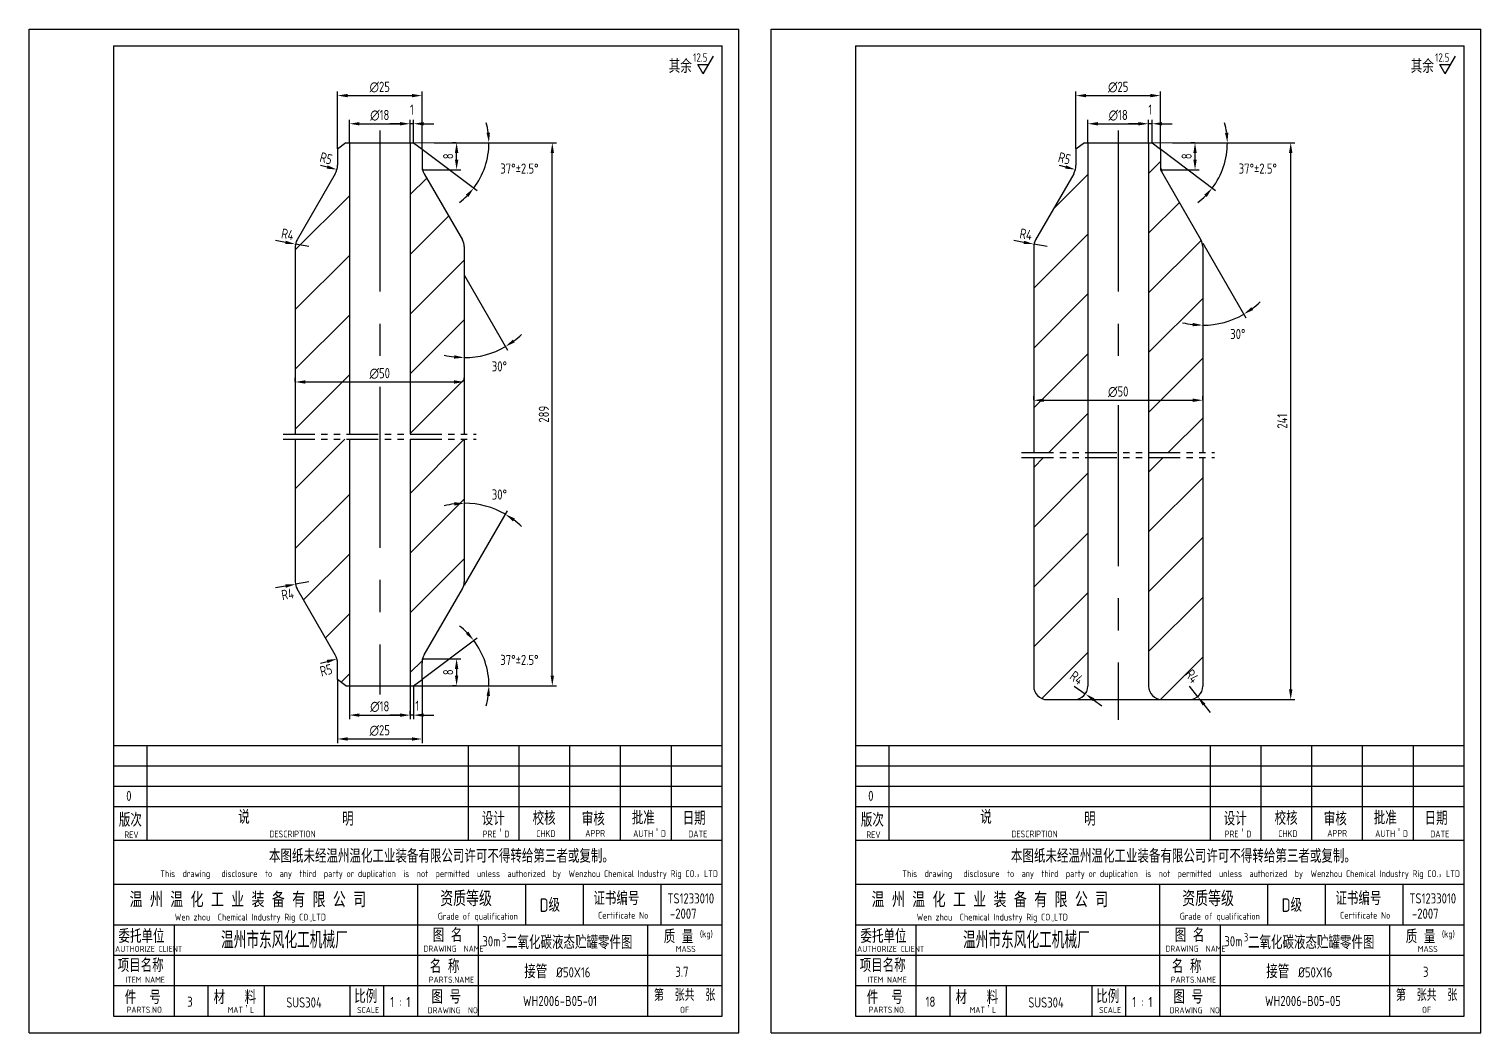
# Model space of a CAD drawing. Extents: x 10474 to 45536, y -10608 to 12499.
# Drawn here: x 40615.1 to 41044.5, y 3639.5 to 3936.5 of the extents above; entities that cross this region are included whole.
import ezdxf

# ---------------------------------------------------------------- set-up
doc = ezdxf.new("R2010")
doc.units = 0
doc.header["$LTSCALE"] = 15
doc.header["$MEASUREMENT"] = 0
doc.linetypes.add('CENTER', pattern=[50.8, 31.75, -6.35, 6.35, -6.35])
doc.linetypes.add('PHANTOM2', pattern=[1.25, 0.625, -0.125, 0.125, -0.125, 0.125, -0.125])
doc.layers.get('0').update_dxf_attribs({"linetype": 'CONTINUOUS'})
doc.layers.get('DEFPOINTS').update_dxf_attribs({"color": 3, "linetype": 'CONTINUOUS'})
doc.layers.add('5', color=7, linetype='CONTINUOUS', lineweight=9)
for name, color, linetype in [('LAYERAXIS', 7, 'CENTER'), ('MAINLINE', 3, 'CONTINUOUS'), ('PHANTOM2', 7, 'PHANTOM2'), ('尺寸线', 7, 'CONTINUOUS'), ('文字', 7, 'CONTINUOUS')]:
    doc.layers.add(name, color=color, linetype=linetype)
doc.styles.add('HZ', font='isocp.shx', dxfattribs={"width": 0.85, "bigfont": 'hztxt.shx'})
doc.dimstyles.new('Y', dxfattribs={"dimtxt": 3, "dimasz": 3, "dimexe": 1.2, "dimexo": 0.1, "dimgap": 1, "dimtad": 1, "dimdec": 0, "dimdsep": 46, "dimtxsty": 'HZ', "dimcen": 0, "dimadec": 0, "dimazin": 0, "dimtfac": 1, "dimtdec": 0, "dimtmove": 2, "dimatfit": 3, "dimfxl": 0, "dimtolj": 1, "dimtzin": 0, "dimarcsym": 0})

# ---------------------------------------------------------------- blocks, each defined once
blk = doc.blocks.new('*D46')
at = {"color": 0, "linetype": 'ByBlock'}
for p, q in [((40909.33, 3873.41), (40906.38, 3873.95)), ((40916.22, 3872.17), (40912.28, 3872.88))]:
    blk.add_line(p, q, dxfattribs=at)
blk.add_solid([(40909.42, 3873.9), (40909.24, 3872.92), (40912.28, 3872.88)], dxfattribs=at)
at = {"layer": 'DEFPOINTS', "color": 0, "linetype": 'ByBlock'}
for p in [(40912.28, 3872.88), (40916.22, 3872.17)]:
    blk.add_point(p, dxfattribs=at)
at = {"color": 0, "linetype": 'ByBlock', "insert": (40909.94, 3875.8), "char_height": 3, "attachment_point": 5, "rotation": 349.7462, "style": 'HZ'}
blk.add_mtext('\\A1;R4', dxfattribs=at)
blk = doc.blocks.new('*D35')
at = {"color": 0, "linetype": 'ByBlock'}
for p, q in [((40960.04, 3902.89), (40989.44, 3902.89)), ((40988.24, 3741.15), (40988.24, 3899.89)), ((40958.32, 3738.15), (40989.44, 3738.15))]:
    blk.add_line(p, q, dxfattribs=at)
for points in [[(40987.74, 3899.89), (40988.74, 3899.89), (40988.24, 3902.89)], [(40987.74, 3741.15), (40988.74, 3741.15), (40988.24, 3738.15)]]:
    blk.add_solid(points, dxfattribs=at)
at = {"layer": 'DEFPOINTS', "color": 0, "linetype": 'ByBlock'}
for p in [(40959.94, 3902.89), (40988.24, 3902.89), (40958.22, 3738.15)]:
    blk.add_point(p, dxfattribs=at)
at = {"color": 0, "linetype": 'ByBlock', "insert": (40985.74, 3820.52), "char_height": 3, "attachment_point": 5, "rotation": 90, "style": 'HZ'}
blk.add_mtext('\\A1;241', dxfattribs=at)
blk = doc.blocks.new('*D34')
at = {"color": 0, "linetype": 'ByBlock'}
for p, q in [((40912.22, 3826.81), (40912.22, 3827.91)), ((40915.22, 3826.71), (40959.22, 3826.71)), ((40962.22, 3826.81), (40962.22, 3827.91))]:
    blk.add_line(p, q, dxfattribs=at)
for points in [[(40915.22, 3827.21), (40915.22, 3826.21), (40912.22, 3826.71)], [(40959.22, 3827.21), (40959.22, 3826.21), (40962.22, 3826.71)]]:
    blk.add_solid(points, dxfattribs=at)
at = {"layer": 'DEFPOINTS', "color": 0, "linetype": 'ByBlock'}
for p in [(40912.22, 3826.71), (40962.22, 3826.71), (40962.22, 3826.71)]:
    blk.add_point(p, dxfattribs=at)
at = {"color": 0, "linetype": 'ByBlock', "insert": (40937.22, 3829.21), "char_height": 3, "attachment_point": 5, "style": 'HZ'}
blk.add_mtext('\\A1;∅50', dxfattribs=at)
blk = doc.blocks.new('*D33')
at = {"color": 0, "linetype": 'ByBlock'}
for p, q in [((40924.72, 3901.11), (40924.72, 3918.04)), ((40927.72, 3916.84), (40946.72, 3916.84)), ((40949.72, 3901.11), (40949.72, 3918.04))]:
    blk.add_line(p, q, dxfattribs=at)
for points in [[(40927.72, 3917.34), (40927.72, 3916.34), (40924.72, 3916.84)], [(40946.72, 3917.34), (40946.72, 3916.34), (40949.72, 3916.84)]]:
    blk.add_solid(points, dxfattribs=at)
at = {"layer": 'DEFPOINTS', "color": 0, "linetype": 'ByBlock'}
for p in [(40949.72, 3916.84), (40924.72, 3901.01), (40949.72, 3901.01)]:
    blk.add_point(p, dxfattribs=at)
at = {"color": 0, "linetype": 'ByBlock', "insert": (40937.22, 3919.34), "char_height": 3, "attachment_point": 5, "style": 'HZ'}
blk.add_mtext('\\A1;∅25', dxfattribs=at)
blk = doc.blocks.new('*D32')
at = {"color": 0, "linetype": 'ByBlock'}
for p, q in [((40943.22, 3908.51), (40940.22, 3908.51)), ((40946.22, 3908.61), (40946.22, 3909.71)), ((40947.22, 3908.51), (40946.22, 3908.51)), ((40947.22, 3908.51), (40946.22, 3908.51)), ((40947.22, 3902.99), (40947.22, 3909.71)), ((40950.22, 3908.51), (40953.22, 3908.51))]:
    blk.add_line(p, q, dxfattribs=at)
for points in [[(40943.22, 3909.01), (40943.22, 3908.01), (40946.22, 3908.51)], [(40950.22, 3909.01), (40950.22, 3908.01), (40947.22, 3908.51)]]:
    blk.add_solid(points, dxfattribs=at)
at = {"layer": 'DEFPOINTS', "color": 0, "linetype": 'ByBlock'}
for p in [(40946.22, 3908.51), (40946.22, 3908.51), (40947.22, 3902.89)]:
    blk.add_point(p, dxfattribs=at)
at = {"color": 0, "linetype": 'ByBlock', "insert": (40946.72, 3912.71), "char_height": 3, "attachment_point": 5, "style": 'HZ'}
blk.add_mtext('\\A1;1', dxfattribs=at)
blk = doc.blocks.new('*D31')
at = {"color": 0, "linetype": 'ByBlock'}
for p, q in [((40928.22, 3902.99), (40928.22, 3909.71)), ((40931.22, 3908.51), (40943.22, 3908.51)), ((40946.22, 3902.99), (40946.22, 3909.71))]:
    blk.add_line(p, q, dxfattribs=at)
for points in [[(40931.22, 3909.01), (40931.22, 3908.01), (40928.22, 3908.51)], [(40943.22, 3909.01), (40943.22, 3908.01), (40946.22, 3908.51)]]:
    blk.add_solid(points, dxfattribs=at)
at = {"layer": 'DEFPOINTS', "color": 0, "linetype": 'ByBlock'}
for p in [(40946.22, 3908.51), (40928.22, 3902.89), (40946.22, 3902.89)]:
    blk.add_point(p, dxfattribs=at)
at = {"color": 0, "linetype": 'ByBlock', "insert": (40937.22, 3911.01), "char_height": 3, "attachment_point": 5, "style": 'HZ'}
blk.add_mtext('\\A1;∅18', dxfattribs=at)
blk = doc.blocks.new('*D30')
at = {"color": 0, "linetype": 'ByBlock'}
for p, q in [((40958.22, 3742.15), (40960.71, 3739.02)), ((40962.59, 3736.68), (40964.46, 3734.33))]:
    blk.add_line(p, q, dxfattribs=at)
blk.add_solid([(40962.98, 3736.99), (40962.2, 3736.37), (40960.71, 3739.02)], dxfattribs=at)
at = {"layer": 'DEFPOINTS', "color": 0, "linetype": 'ByBlock'}
for p in [(40958.22, 3742.15), (40960.71, 3739.02)]:
    blk.add_point(p, dxfattribs=at)
at = {"color": 0, "linetype": 'ByBlock', "insert": (40959.07, 3745.07), "char_height": 3, "attachment_point": 5, "rotation": 308.6388, "style": 'HZ'}
blk.add_mtext('\\A1;R4', dxfattribs=at)
blk = doc.blocks.new('*D29')
at = {"color": 0, "linetype": 'ByBlock'}
for p, q in [((40924.22, 3742.15), (40927.48, 3739.83)), ((40929.92, 3738.09), (40932.37, 3736.35))]:
    blk.add_line(p, q, dxfattribs=at)
blk.add_solid([(40930.21, 3738.5), (40929.63, 3737.68), (40927.48, 3739.83)], dxfattribs=at)
at = {"layer": 'DEFPOINTS', "color": 0, "linetype": 'ByBlock'}
for p in [(40924.22, 3742.15), (40927.48, 3739.83)]:
    blk.add_point(p, dxfattribs=at)
at = {"color": 0, "linetype": 'ByBlock', "insert": (40924.93, 3744.61), "char_height": 3, "attachment_point": 5, "rotation": 324.6053, "style": 'HZ'}
blk.add_mtext('\\A1;R4', dxfattribs=at)
blk = doc.blocks.new('*D28')
at = {"color": 0, "linetype": 'ByBlock'}
blk.add_line((40919.72, 3896.23), (40921.65, 3895.72), dxfattribs=at)
blk.add_solid([(40921.78, 3896.2), (40921.52, 3895.23), (40924.55, 3894.95)], dxfattribs=at)
at = {"layer": 'DEFPOINTS', "color": 0, "linetype": 'ByBlock'}
for p in [(40919.72, 3896.23), (40924.55, 3894.95)]:
    blk.add_point(p, dxfattribs=at)
at = {"color": 0, "linetype": 'ByBlock', "insert": (40921.33, 3898.28), "char_height": 3, "attachment_point": 5, "rotation": 345.1287, "style": 'HZ'}
blk.add_mtext('\\A1;R5', dxfattribs=at)
blk = doc.blocks.new('*D27')
at = {"color": 0, "linetype": 'ByBlock'}
for p, q in [((40949.8, 3900.95), (40965.97, 3888.75)), ((40953.31, 3902.89), (40970.7, 3902.89))]:
    blk.add_line(p, q, dxfattribs=at)
for start, end in [(7.7181, 15.4361), (323, 0), (307.5639, 315.2819)]:
    blk.add_arc((40947.22, 3902.89), 22.29, start, end, dxfattribs=at)
for points in [[(40969.8, 3905.92), (40968.8, 3905.85), (40969.5, 3902.89)], [(40962.67, 3887.53), (40963.43, 3886.88), (40965.02, 3889.48)]]:
    blk.add_solid(points, dxfattribs=at)
at = {"layer": 'DEFPOINTS', "color": 0, "linetype": 'ByBlock'}
for p in [(40947.22, 3902.89), (40947.22, 3902.89), (40949.72, 3901.01), (40953.21, 3902.89), (40967.47, 3893.59)]:
    blk.add_point(p, dxfattribs=at)
at = {"color": 0, "linetype": 'ByBlock', "insert": (40978.51, 3895.25), "char_height": 3, "attachment_point": 5, "style": 'HZ'}
blk.add_mtext('\\A1;37°±2.5°', dxfattribs=at)
blk = doc.blocks.new('*D26')
at = {"color": 0, "linetype": 'ByBlock'}
blk.add_line((40962.27, 3873.15), (40974.98, 3851.13), dxfattribs=at)
for start, end in [(270, 300), (307.069, 314.138), (255.862, 262.931)]:
    blk.add_arc((40962.22, 3873.24), 24.33, start, end, dxfattribs=at)
for points in [[(40977.16, 3853.41), (40976.61, 3854.24), (40974.38, 3852.17)], [(40959.25, 3849.59), (40959.19, 3848.59), (40962.22, 3848.91)]]:
    blk.add_solid(points, dxfattribs=at)
at = {"layer": 'DEFPOINTS', "color": 0, "linetype": 'ByBlock'}
for p in [(40950.39, 3893.73), (40962.22, 3873.24), (40962.22, 3873.24), (40966.44, 3849.28), (40962.22, 3778.6)]:
    blk.add_point(p, dxfattribs=at)
at = {"color": 0, "linetype": 'ByBlock', "insert": (40972.59, 3846.31), "char_height": 3, "attachment_point": 5, "style": 'HZ'}
blk.add_mtext('\\A1;30°', dxfattribs=at)
blk = doc.blocks.new('*D25')
at = {"color": 0, "linetype": 'ByBlock'}
for p, q in [((40959.84, 3902.89), (40958.74, 3902.89)), ((40959.94, 3897.89), (40959.94, 3899.89)), ((40949.82, 3894.89), (40961.14, 3894.89))]:
    blk.add_line(p, q, dxfattribs=at)
for points in [[(40959.44, 3899.89), (40960.44, 3899.89), (40959.94, 3902.89)], [(40959.44, 3897.89), (40960.44, 3897.89), (40959.94, 3894.89)]]:
    blk.add_solid(points, dxfattribs=at)
at = {"layer": 'DEFPOINTS', "color": 0, "linetype": 'ByBlock'}
for p in [(40959.94, 3902.89), (40959.94, 3902.89), (40949.72, 3894.89)]:
    blk.add_point(p, dxfattribs=at)
at = {"color": 0, "linetype": 'ByBlock', "insert": (40957.44, 3898.89), "char_height": 3, "attachment_point": 5, "rotation": 90, "style": 'HZ'}
blk.add_mtext('\\A1;8', dxfattribs=at)
blk = doc.blocks.new('*D123')
at = {"color": 0, "linetype": 'ByBlock'}
for p, q in [((40741.44, 3902.89), (40740.34, 3902.89)), ((40741.54, 3897.89), (40741.54, 3899.89)), ((40731.41, 3894.89), (40742.74, 3894.89))]:
    blk.add_line(p, q, dxfattribs=at)
for points in [[(40741.04, 3899.89), (40742.04, 3899.89), (40741.54, 3902.89)], [(40741.04, 3897.89), (40742.04, 3897.89), (40741.54, 3894.89)]]:
    blk.add_solid(points, dxfattribs=at)
at = {"layer": 'DEFPOINTS', "color": 0, "linetype": 'ByBlock'}
for p in [(40741.54, 3902.89), (40741.54, 3902.89), (40731.31, 3894.89)]:
    blk.add_point(p, dxfattribs=at)
at = {"color": 0, "linetype": 'ByBlock', "insert": (40739.04, 3898.89), "char_height": 3, "attachment_point": 5, "rotation": 90, "style": 'HZ'}
blk.add_mtext('\\A1;8', dxfattribs=at)
blk = doc.blocks.new('*D122')
at = {"color": 0, "linetype": 'ByBlock'}
blk.add_line((40743.86, 3863.57), (40756.58, 3841.55), dxfattribs=at)
for start, end in [(307.069, 314.138), (255.862, 262.931), (270, 300)]:
    blk.add_arc((40743.81, 3863.66), 24.33, start, end, dxfattribs=at)
for points in [[(40758.76, 3843.83), (40758.2, 3844.66), (40755.98, 3842.59)], [(40740.85, 3840.01), (40740.79, 3839.02), (40743.81, 3839.33)]]:
    blk.add_solid(points, dxfattribs=at)
at = {"layer": 'DEFPOINTS', "color": 0, "linetype": 'ByBlock'}
for p in [(40731.98, 3884.15), (40743.81, 3863.66), (40743.81, 3863.66), (40748.04, 3839.7), (40743.81, 3769.02)]:
    blk.add_point(p, dxfattribs=at)
at = {"color": 0, "linetype": 'ByBlock', "insert": (40754.19, 3836.74), "char_height": 3, "attachment_point": 5, "style": 'HZ'}
blk.add_mtext('\\A1;30°', dxfattribs=at)
blk = doc.blocks.new('*D121')
at = {"color": 0, "linetype": 'ByBlock'}
for p, q in [((40731.39, 3900.95), (40747.57, 3888.75)), ((40734.91, 3902.89), (40752.3, 3902.89))]:
    blk.add_line(p, q, dxfattribs=at)
for start, end in [(7.7181, 15.4361), (323, 0), (307.5639, 315.2819)]:
    blk.add_arc((40728.81, 3902.89), 22.29, start, end, dxfattribs=at)
for points in [[(40751.4, 3905.92), (40750.4, 3905.85), (40751.1, 3902.89)], [(40744.27, 3887.53), (40745.03, 3886.88), (40746.61, 3889.48)]]:
    blk.add_solid(points, dxfattribs=at)
at = {"layer": 'DEFPOINTS', "color": 0, "linetype": 'ByBlock'}
for p in [(40728.81, 3902.89), (40728.81, 3902.89), (40731.31, 3901.01), (40734.81, 3902.89), (40749.07, 3893.59)]:
    blk.add_point(p, dxfattribs=at)
at = {"color": 0, "linetype": 'ByBlock', "insert": (40760.11, 3895.25), "char_height": 3, "attachment_point": 5, "style": 'HZ'}
blk.add_mtext('\\A1;37°±2.5°', dxfattribs=at)
blk = doc.blocks.new('*D120')
at = {"color": 0, "linetype": 'ByBlock'}
blk.add_line((40701.31, 3896.23), (40703.25, 3895.72), dxfattribs=at)
blk.add_solid([(40703.38, 3896.2), (40703.12, 3895.23), (40706.15, 3894.95)], dxfattribs=at)
at = {"layer": 'DEFPOINTS', "color": 0, "linetype": 'ByBlock'}
for p in [(40701.31, 3896.23), (40706.15, 3894.95)]:
    blk.add_point(p, dxfattribs=at)
at = {"color": 0, "linetype": 'ByBlock', "insert": (40702.93, 3898.28), "char_height": 3, "attachment_point": 5, "rotation": 345.1287, "style": 'HZ'}
blk.add_mtext('\\A1;R5', dxfattribs=at)
blk = doc.blocks.new('*D119')
at = {"color": 0, "linetype": 'ByBlock'}
for p, q in [((40709.81, 3902.99), (40709.81, 3909.71)), ((40712.81, 3908.51), (40724.81, 3908.51)), ((40727.81, 3902.99), (40727.81, 3909.71))]:
    blk.add_line(p, q, dxfattribs=at)
for points in [[(40712.81, 3909.01), (40712.81, 3908.01), (40709.81, 3908.51)], [(40724.81, 3909.01), (40724.81, 3908.01), (40727.81, 3908.51)]]:
    blk.add_solid(points, dxfattribs=at)
at = {"layer": 'DEFPOINTS', "color": 0, "linetype": 'ByBlock'}
for p in [(40727.81, 3908.51), (40709.81, 3902.89), (40727.81, 3902.89)]:
    blk.add_point(p, dxfattribs=at)
at = {"color": 0, "linetype": 'ByBlock', "insert": (40718.81, 3911.01), "char_height": 3, "attachment_point": 5, "style": 'HZ'}
blk.add_mtext('\\A1;∅18', dxfattribs=at)
blk = doc.blocks.new('*D118')
at = {"color": 0, "linetype": 'ByBlock'}
for p, q in [((40724.81, 3908.51), (40721.81, 3908.51)), ((40727.81, 3908.61), (40727.81, 3909.71)), ((40728.81, 3908.51), (40727.81, 3908.51)), ((40728.81, 3908.51), (40727.81, 3908.51)), ((40728.81, 3902.99), (40728.81, 3909.71)), ((40731.81, 3908.51), (40734.81, 3908.51))]:
    blk.add_line(p, q, dxfattribs=at)
for points in [[(40724.81, 3909.01), (40724.81, 3908.01), (40727.81, 3908.51)], [(40731.81, 3909.01), (40731.81, 3908.01), (40728.81, 3908.51)]]:
    blk.add_solid(points, dxfattribs=at)
at = {"layer": 'DEFPOINTS', "color": 0, "linetype": 'ByBlock'}
for p in [(40727.81, 3908.51), (40727.81, 3908.51), (40728.81, 3902.89)]:
    blk.add_point(p, dxfattribs=at)
at = {"color": 0, "linetype": 'ByBlock', "insert": (40728.31, 3912.71), "char_height": 3, "attachment_point": 5, "style": 'HZ'}
blk.add_mtext('\\A1;1', dxfattribs=at)
blk = doc.blocks.new('*D117')
at = {"color": 0, "linetype": 'ByBlock'}
for p, q in [((40706.31, 3901.11), (40706.31, 3918.04)), ((40709.31, 3916.84), (40728.31, 3916.84)), ((40731.31, 3901.11), (40731.31, 3918.04))]:
    blk.add_line(p, q, dxfattribs=at)
for points in [[(40709.31, 3917.34), (40709.31, 3916.34), (40706.31, 3916.84)], [(40728.31, 3917.34), (40728.31, 3916.34), (40731.31, 3916.84)]]:
    blk.add_solid(points, dxfattribs=at)
at = {"layer": 'DEFPOINTS', "color": 0, "linetype": 'ByBlock'}
for p in [(40731.31, 3916.84), (40706.31, 3901.01), (40731.31, 3901.01)]:
    blk.add_point(p, dxfattribs=at)
at = {"color": 0, "linetype": 'ByBlock', "insert": (40718.81, 3919.34), "char_height": 3, "attachment_point": 5, "style": 'HZ'}
blk.add_mtext('\\A1;∅25', dxfattribs=at)
blk = doc.blocks.new('*D116')
at = {"color": 0, "linetype": 'ByBlock'}
for p, q in [((40693.81, 3832.22), (40693.81, 3833.32)), ((40696.81, 3832.12), (40740.81, 3832.12)), ((40743.81, 3832.22), (40743.81, 3833.32))]:
    blk.add_line(p, q, dxfattribs=at)
for points in [[(40696.81, 3832.62), (40696.81, 3831.62), (40693.81, 3832.12)], [(40740.81, 3832.62), (40740.81, 3831.62), (40743.81, 3832.12)]]:
    blk.add_solid(points, dxfattribs=at)
at = {"layer": 'DEFPOINTS', "color": 0, "linetype": 'ByBlock'}
for p in [(40693.81, 3832.12), (40743.81, 3832.12), (40743.81, 3832.12)]:
    blk.add_point(p, dxfattribs=at)
at = {"color": 0, "linetype": 'ByBlock', "insert": (40718.81, 3834.62), "char_height": 3, "attachment_point": 5, "style": 'HZ'}
blk.add_mtext('\\A1;∅50', dxfattribs=at)
blk = doc.blocks.new('*D115')
at = {"color": 0, "linetype": 'ByBlock'}
for p, q in [((40741.64, 3902.89), (40771.04, 3902.89)), ((40769.84, 3745.25), (40769.84, 3899.89)), ((40728.81, 3742.25), (40771.04, 3742.25))]:
    blk.add_line(p, q, dxfattribs=at)
for points in [[(40769.34, 3899.89), (40770.34, 3899.89), (40769.84, 3902.89)], [(40769.34, 3745.25), (40770.34, 3745.25), (40769.84, 3742.25)]]:
    blk.add_solid(points, dxfattribs=at)
at = {"layer": 'DEFPOINTS', "color": 0, "linetype": 'ByBlock'}
for p in [(40741.54, 3902.89), (40769.84, 3902.89), (40728.71, 3742.25)]:
    blk.add_point(p, dxfattribs=at)
at = {"color": 0, "linetype": 'ByBlock', "insert": (40767.34, 3822.57), "char_height": 3, "attachment_point": 5, "rotation": 90, "style": 'HZ'}
blk.add_mtext('\\A1;289', dxfattribs=at)
blk = doc.blocks.new('*D114')
at = {"color": 0, "linetype": 'ByBlock'}
for p, q in [((40690.93, 3873.41), (40687.97, 3873.95)), ((40697.81, 3872.17), (40693.88, 3872.88))]:
    blk.add_line(p, q, dxfattribs=at)
blk.add_solid([(40691.02, 3873.9), (40690.84, 3872.92), (40693.88, 3872.88)], dxfattribs=at)
at = {"layer": 'DEFPOINTS', "color": 0, "linetype": 'ByBlock'}
for p in [(40693.88, 3872.88), (40697.81, 3872.17)]:
    blk.add_point(p, dxfattribs=at)
at = {"color": 0, "linetype": 'ByBlock', "insert": (40691.54, 3875.8), "char_height": 3, "attachment_point": 5, "rotation": 349.7462, "style": 'HZ'}
blk.add_mtext('\\A1;R4', dxfattribs=at)
blk = doc.blocks.new('*D131')
at = {"color": 0, "linetype": 'ByBlock'}
for p, q in [((40690.93, 3771.72), (40687.97, 3771.19)), ((40697.81, 3772.97), (40693.88, 3772.26))]:
    blk.add_line(p, q, dxfattribs=at)
blk.add_solid([(40690.84, 3772.21), (40691.02, 3771.23), (40693.88, 3772.26)], dxfattribs=at)
at = {"layer": 'DEFPOINTS', "color": 0, "linetype": 'ByBlock'}
for p in [(40693.88, 3772.26), (40697.81, 3772.97)]:
    blk.add_point(p, dxfattribs=at)
at = {"color": 0, "linetype": 'ByBlock', "insert": (40691.54, 3769.33), "char_height": 3, "attachment_point": 5, "rotation": 10.2538, "style": 'HZ'}
blk.add_mtext('\\A1;R4', dxfattribs=at)
blk = doc.blocks.new('*D130')
at = {"color": 0, "linetype": 'ByBlock'}
for p, q in [((40706.31, 3744.03), (40706.31, 3725.3)), ((40731.31, 3744.03), (40731.31, 3725.3)), ((40709.31, 3726.5), (40728.31, 3726.5))]:
    blk.add_line(p, q, dxfattribs=at)
for points in [[(40709.31, 3727), (40709.31, 3726), (40706.31, 3726.5)], [(40728.31, 3727), (40728.31, 3726), (40731.31, 3726.5)]]:
    blk.add_solid(points, dxfattribs=at)
at = {"layer": 'DEFPOINTS', "color": 0, "linetype": 'ByBlock'}
for p in [(40706.31, 3744.13), (40731.31, 3744.13), (40731.31, 3726.5)]:
    blk.add_point(p, dxfattribs=at)
at = {"color": 0, "linetype": 'ByBlock', "insert": (40718.81, 3729), "char_height": 3, "attachment_point": 5, "style": 'HZ'}
blk.add_mtext('\\A1;∅25', dxfattribs=at)
blk = doc.blocks.new('*D129')
at = {"color": 0, "linetype": 'ByBlock'}
for p, q in [((40728.81, 3742.15), (40728.81, 3732.36)), ((40724.81, 3733.56), (40721.81, 3733.56)), ((40727.81, 3733.66), (40727.81, 3734.76)), ((40728.81, 3733.56), (40727.81, 3733.56)), ((40728.81, 3733.56), (40727.81, 3733.56)), ((40731.81, 3733.56), (40734.81, 3733.56))]:
    blk.add_line(p, q, dxfattribs=at)
for points in [[(40724.81, 3734.06), (40724.81, 3733.06), (40727.81, 3733.56)], [(40731.81, 3734.06), (40731.81, 3733.06), (40728.81, 3733.56)]]:
    blk.add_solid(points, dxfattribs=at)
at = {"layer": 'DEFPOINTS', "color": 0, "linetype": 'ByBlock'}
for p in [(40728.81, 3742.25), (40727.81, 3733.56), (40727.81, 3733.56)]:
    blk.add_point(p, dxfattribs=at)
at = {"color": 0, "linetype": 'ByBlock', "insert": (40729.9, 3736.31), "char_height": 3, "attachment_point": 5, "style": 'HZ'}
blk.add_mtext('\\A1;1', dxfattribs=at)
blk = doc.blocks.new('*D128')
at = {"color": 0, "linetype": 'ByBlock'}
for p, q in [((40709.81, 3742.15), (40709.81, 3732.36)), ((40727.81, 3742.15), (40727.81, 3732.36)), ((40712.81, 3733.56), (40724.81, 3733.56))]:
    blk.add_line(p, q, dxfattribs=at)
for points in [[(40712.81, 3734.06), (40712.81, 3733.06), (40709.81, 3733.56)], [(40724.81, 3734.06), (40724.81, 3733.06), (40727.81, 3733.56)]]:
    blk.add_solid(points, dxfattribs=at)
at = {"layer": 'DEFPOINTS', "color": 0, "linetype": 'ByBlock'}
for p in [(40709.81, 3742.25), (40727.81, 3742.25), (40727.81, 3733.56)]:
    blk.add_point(p, dxfattribs=at)
at = {"color": 0, "linetype": 'ByBlock', "insert": (40718.81, 3736.06), "char_height": 3, "attachment_point": 5, "style": 'HZ'}
blk.add_mtext('\\A1;∅18', dxfattribs=at)
blk = doc.blocks.new('*D127')
at = {"color": 0, "linetype": 'ByBlock'}
blk.add_line((40701.31, 3748.91), (40703.25, 3749.42), dxfattribs=at)
blk.add_solid([(40703.12, 3749.9), (40703.38, 3748.94), (40706.15, 3750.19)], dxfattribs=at)
at = {"layer": 'DEFPOINTS', "color": 0, "linetype": 'ByBlock'}
for p in [(40706.15, 3750.19), (40701.31, 3748.91)]:
    blk.add_point(p, dxfattribs=at)
at = {"color": 0, "linetype": 'ByBlock', "insert": (40702.93, 3746.86), "char_height": 3, "attachment_point": 5, "rotation": 14.8713, "style": 'HZ'}
blk.add_mtext('\\A1;R5', dxfattribs=at)
blk = doc.blocks.new('*D126')
at = {"color": 0, "linetype": 'ByBlock'}
for p, q in [((40731.39, 3744.19), (40747.57, 3756.38)), ((40734.91, 3742.25), (40752.3, 3742.25))]:
    blk.add_line(p, q, dxfattribs=at)
for start, end in [(44.7181, 52.4361), (360, 37), (344.5639, 352.2819)]:
    blk.add_arc((40728.81, 3742.25), 22.29, start, end, dxfattribs=at)
for points in [[(40745.03, 3758.25), (40744.27, 3757.6), (40746.61, 3755.66)], [(40750.4, 3739.29), (40751.4, 3739.22), (40751.1, 3742.25)]]:
    blk.add_solid(points, dxfattribs=at)
at = {"layer": 'DEFPOINTS', "color": 0, "linetype": 'ByBlock'}
for p in [(40749.07, 3751.55), (40728.81, 3742.25), (40728.81, 3742.25), (40731.31, 3744.13), (40734.81, 3742.25)]:
    blk.add_point(p, dxfattribs=at)
at = {"color": 0, "linetype": 'ByBlock', "insert": (40760.11, 3749.89), "char_height": 3, "attachment_point": 5, "style": 'HZ'}
blk.add_mtext('\\A1;37°±2.5°', dxfattribs=at)
blk = doc.blocks.new('*D124')
at = {"color": 0, "linetype": 'ByBlock'}
for p, q in [((40731.41, 3750.25), (40742.74, 3750.25)), ((40741.54, 3747.25), (40741.54, 3745.25)), ((40741.44, 3742.25), (40740.34, 3742.25))]:
    blk.add_line(p, q, dxfattribs=at)
for points in [[(40741.04, 3747.25), (40742.04, 3747.25), (40741.54, 3750.25)], [(40741.04, 3745.25), (40742.04, 3745.25), (40741.54, 3742.25)]]:
    blk.add_solid(points, dxfattribs=at)
at = {"layer": 'DEFPOINTS', "color": 0, "linetype": 'ByBlock'}
for p in [(40731.31, 3750.25), (40741.54, 3742.25), (40741.54, 3742.25)]:
    blk.add_point(p, dxfattribs=at)
at = {"color": 0, "linetype": 'ByBlock', "insert": (40739.04, 3746.25), "char_height": 3, "attachment_point": 5, "rotation": 90, "style": 'HZ'}
blk.add_mtext('\\A1;8', dxfattribs=at)
blk = doc.blocks.new('*D125')
at = {"color": 0, "linetype": 'ByBlock'}
blk.add_line((40743.86, 3771.98), (40756.58, 3794.01), dxfattribs=at)
for start, end in [(60, 90), (97.069, 104.138), (45.862, 52.931)]:
    blk.add_arc((40743.81, 3771.9), 24.33, start, end, dxfattribs=at)
for points in [[(40740.79, 3796.54), (40740.85, 3795.54), (40743.81, 3796.23)], [(40758.2, 3790.89), (40758.76, 3791.73), (40755.98, 3792.97)]]:
    blk.add_solid(points, dxfattribs=at)
at = {"layer": 'DEFPOINTS', "color": 0, "linetype": 'ByBlock'}
for p in [(40743.81, 3866.53), (40748.04, 3795.86), (40743.81, 3771.9), (40743.81, 3771.9), (40731.98, 3751.41)]:
    blk.add_point(p, dxfattribs=at)
at = {"color": 0, "linetype": 'ByBlock', "insert": (40754.19, 3798.82), "char_height": 3, "attachment_point": 5, "style": 'HZ'}
blk.add_mtext('\\A1;30°', dxfattribs=at)

msp = doc.modelspace()

# ---------------------------------------------------------------- hatches: boundary and pattern name
at = {"layer": '5'}
h = msp.add_hatch(dxfattribs=at)
h.set_pattern_fill('LINE', color=256, scale=100, angle=45, style=0)
h.paths.add_polyline_path([(40743.81, 3872.17, 0.131652), (40743.28, 3874.17), (40731.98, 3893.73), (40731.31, 3894.89), (40731.31, 3896.23), (40731.31, 3901.01), (40728.81, 3902.89), (40727.81, 3902.89), (40727.81, 3816.65), (40743.81, 3816.65)])
h.paths.add_polyline_path([(40709.81, 3902.89), (40708.81, 3902.89), (40706.31, 3901.01), (40706.31, 3896.23, -0.131652), (40705.64, 3893.73), (40694.35, 3874.17, 0.131652), (40693.81, 3872.17), (40693.81, 3816.65), (40709.81, 3816.65)])
h.paths.add_polyline_path([(40709.81, 3815.15), (40693.81, 3815.15), (40693.81, 3772.97, 0.131652), (40694.35, 3770.97), (40705.64, 3751.41, -0.131652), (40706.31, 3748.91), (40706.31, 3744.13), (40708.81, 3742.25), (40709.81, 3742.25)])
h.paths.add_polyline_path([(40743.81, 3815.15), (40727.81, 3815.15), (40727.81, 3742.25), (40728.81, 3742.25), (40731.31, 3744.13), (40731.31, 3748.91), (40731.31, 3750.25), (40731.98, 3751.41), (40743.28, 3770.97, 0.131652), (40743.81, 3772.97)])
h = msp.add_hatch(dxfattribs=at)
h.set_pattern_fill('LINE', color=256, scale=100, angle=45, style=0)
h.paths.add_polyline_path([(40962.22, 3872.17, 0.131652), (40961.68, 3874.17), (40950.39, 3893.73), (40949.72, 3894.89), (40949.72, 3896.23), (40949.72, 3901.01), (40947.22, 3902.89), (40946.22, 3902.89), (40946.22, 3811.23), (40962.22, 3811.23)])
h.paths.add_polyline_path([(40962.22, 3809.73), (40946.22, 3809.73), (40946.22, 3742.15, 0.414214), (40950.22, 3738.15), (40958.22, 3738.15, 0.414214), (40962.22, 3742.15)])
h.paths.add_polyline_path([(40928.22, 3809.73), (40912.22, 3809.73), (40912.22, 3742.15, 0.414214), (40916.22, 3738.15), (40924.22, 3738.15, 0.414214), (40928.22, 3742.15)])
h.paths.add_polyline_path([(40928.22, 3902.89), (40927.22, 3902.89), (40924.72, 3901.01), (40924.72, 3896.23, -0.131652), (40924.05, 3893.73), (40912.75, 3874.17, 0.131652), (40912.22, 3872.17), (40912.22, 3811.23), (40928.22, 3811.23)])
h.paths.add_polyline_path([(40959.33, 3748.35), (40962.33, 3744.59), (40958.82, 3741.78), (40955.81, 3745.54)], flags=24)
h.paths.add_polyline_path([(40924.27, 3747.84), (40928.2, 3745.05), (40925.59, 3741.38), (40921.67, 3744.17)], flags=24)

# ---------------------------------------------------------------- linework, layer by layer
for p, q in [((40615.07, 3639.53), (40615.07, 3936.53)), ((40615.07, 3936.53), (40825.05, 3936.53)), ((40825.05, 3639.53), (40825.05, 3936.53)), ((40834.53, 3639.53), (40834.53, 3936.53)), ((40834.53, 3936.53), (41044.51, 3936.53)), ((41044.51, 3639.53), (41044.51, 3936.53)), ((40814.49, 3923.28), (40812.88, 3926.07)), ((40812.88, 3926.07), (40816.1, 3926.07)), ((40814.49, 3923.28), (40817.49, 3928.47)), ((41032.34, 3926.07), (41035.56, 3926.07)), ((41033.95, 3923.28), (41032.34, 3926.07)), ((41033.95, 3923.28), (41036.95, 3928.47)), ((40615.07, 3639.53), (40825.05, 3639.53)), ((40834.53, 3639.53), (41044.51, 3639.53))]:
    msp.add_line(p, q)
for p, q in [((40728.81, 3902.89), (40734.81, 3902.89)), ((40947.22, 3902.89), (40953.21, 3902.89)), ((40731.31, 3896.23), (40731.31, 3894.89)), ((40949.72, 3896.23), (40949.72, 3894.89)), ((40731.98, 3893.73), (40731.31, 3894.89)), ((40950.39, 3893.73), (40949.72, 3894.89)), ((40731.98, 3751.41), (40731.31, 3750.25)), ((40731.31, 3748.91), (40731.31, 3750.25)), ((40728.81, 3742.25), (40734.81, 3742.25))]:
    msp.add_line(p, q, dxfattribs=at)
at = {"layer": 'LAYERAXIS', "ltscale": 0.1}
for p, q in [((40718.81, 3906.48), (40718.81, 3838.13)), ((40937.22, 3906.48), (40937.22, 3832.72)), ((40718.81, 3830.69), (40718.81, 3739.63)), ((40937.22, 3825.28), (40937.22, 3732.19))]:
    msp.add_line(p, q, dxfattribs=at)
at = {"layer": 'MAINLINE'}
for p, q in [((40640.05, 3931.53), (40640.05, 3644.53)), ((40640.05, 3931.53), (40820.05, 3931.53)), ((40820.05, 3644.53), (40820.05, 3931.53)), ((40859.51, 3931.53), (40859.51, 3644.53)), ((40859.51, 3931.53), (41039.51, 3931.53)), ((41039.51, 3644.53), (41039.51, 3931.53)), ((40708.81, 3902.89), (40706.31, 3901.01)), ((40706.31, 3901.01), (40706.31, 3896.23)), ((40708.81, 3902.89), (40728.81, 3902.89)), ((40709.81, 3902.89), (40709.81, 3816.65)), ((40727.81, 3902.89), (40727.81, 3816.65)), ((40728.81, 3902.89), (40731.31, 3901.01)), ((40731.31, 3901.01), (40731.31, 3896.23)), ((40927.22, 3902.89), (40924.72, 3901.01)), ((40924.72, 3901.01), (40924.72, 3896.23)), ((40927.22, 3902.89), (40947.22, 3902.89)), ((40928.22, 3902.89), (40928.22, 3742.15)), ((40946.22, 3902.89), (40946.22, 3742.15)), ((40947.22, 3902.89), (40949.72, 3901.01)), ((40949.72, 3901.01), (40949.72, 3896.23)), ((40705.64, 3893.73), (40694.35, 3874.17)), ((40731.98, 3893.73), (40743.28, 3874.17)), ((40924.05, 3893.73), (40912.75, 3874.17)), ((40950.39, 3893.73), (40961.68, 3874.17)), ((40693.81, 3872.17), (40693.81, 3816.65)), ((40743.81, 3872.17), (40743.81, 3816.65)), ((40912.22, 3872.17), (40912.22, 3811.23)), ((40962.22, 3872.17), (40962.22, 3811.23)), ((40693.81, 3815.15), (40693.81, 3772.97)), ((40709.81, 3815.15), (40709.81, 3742.15)), ((40727.81, 3815.15), (40727.81, 3742.15)), ((40743.81, 3815.15), (40743.81, 3772.97)), ((40912.22, 3809.73), (40912.22, 3742.15)), ((40962.22, 3809.73), (40962.22, 3742.15)), ((40705.64, 3751.41), (40694.35, 3770.97)), ((40731.98, 3751.41), (40743.28, 3770.97)), ((40706.31, 3744.13), (40706.31, 3748.91)), ((40731.31, 3744.13), (40731.31, 3748.91)), ((40708.81, 3742.25), (40706.31, 3744.13)), ((40708.81, 3742.25), (40728.81, 3742.25)), ((40728.81, 3742.25), (40731.31, 3744.13)), ((40916.22, 3738.15), (40958.22, 3738.15)), ((40640.05, 3724.53), (40820.05, 3724.53)), ((40859.51, 3724.53), (41039.51, 3724.53)), ((40640.05, 3696.53), (40820.05, 3696.53)), ((40859.51, 3696.53), (41039.51, 3696.53)), ((40640.05, 3644.53), (40820.05, 3644.53)), ((40859.51, 3644.53), (41039.51, 3644.53))]:
    msp.add_line(p, q, dxfattribs=at)
for centre, radius, start, end in [((40701.31, 3896.23), 5, 330, 0), ((40736.31, 3896.23), 5, 180, 210), ((40919.72, 3896.23), 5, 330, 0), ((40954.72, 3896.23), 5, 180, 210), ((40697.81, 3872.17), 4, 150, 180), ((40739.81, 3872.17), 4, 0, 30), ((40916.22, 3872.17), 4, 150, 180), ((40958.22, 3872.17), 4, 0, 30), ((40697.81, 3772.97), 4, 180, 210), ((40739.81, 3772.97), 4, 330, 0), ((40701.31, 3748.91), 5, 0, 30), ((40736.31, 3748.91), 5, 150, 180), ((40916.22, 3742.15), 4, 180, 270), ((40924.22, 3742.15), 4, 270, 0), ((40950.22, 3742.15), 4, 180, 270), ((40958.22, 3742.15), 4, 270, 360)]:
    msp.add_arc(centre, radius, start, end, dxfattribs=at)
at = {"layer": 'PHANTOM2'}
for p, q in [((40690.26, 3816.65), (40747.34, 3816.65)), ((40690.26, 3815.15), (40747.34, 3815.15)), ((40908.66, 3811.23), (40965.74, 3811.23)), ((40908.66, 3809.73), (40965.74, 3809.73))]:
    msp.add_line(p, q, dxfattribs=at)
at = {"layer": '尺寸线'}
for p, q in [((40650.05, 3696.53), (40650.05, 3724.53)), ((40745.05, 3696.53), (40745.05, 3724.53)), ((40760.05, 3696.53), (40760.05, 3724.53)), ((40775.05, 3696.53), (40775.05, 3724.53)), ((40790.05, 3696.53), (40790.05, 3724.53)), ((40805.05, 3696.53), (40805.05, 3724.53)), ((40869.51, 3696.53), (40869.51, 3724.53)), ((40964.51, 3696.53), (40964.51, 3724.53)), ((40979.51, 3696.53), (40979.51, 3724.53)), ((40994.51, 3696.53), (40994.51, 3724.53)), ((41009.51, 3696.53), (41009.51, 3724.53)), ((41024.51, 3696.53), (41024.51, 3724.53)), ((40640.05, 3718.53), (40820.05, 3718.53)), ((40859.51, 3718.53), (41039.51, 3718.53)), ((40640.05, 3712.53), (40820.05, 3712.53)), ((40859.51, 3712.53), (41039.51, 3712.53)), ((40640.05, 3706.53), (40820.05, 3706.53)), ((40859.51, 3706.53), (41039.51, 3706.53)), ((40640.05, 3683.53), (40820.05, 3683.53)), ((40730.05, 3644.53), (40730.05, 3683.53)), ((40762.05, 3671.53), (40762.05, 3683.53)), ((40779.05, 3671.53), (40779.05, 3683.53)), ((40802.05, 3671.53), (40802.05, 3683.53)), ((40859.51, 3683.53), (41039.51, 3683.53)), ((40949.51, 3644.53), (40949.51, 3683.53)), ((40981.51, 3671.53), (40981.51, 3683.53)), ((40998.51, 3671.53), (40998.51, 3683.53)), ((41021.51, 3671.53), (41021.51, 3683.53)), ((40640.05, 3671.53), (40820.05, 3671.53)), ((40658.05, 3644.53), (40658.05, 3671.53)), ((40748.05, 3644.53), (40748.05, 3671.53)), ((40798.05, 3644.53), (40798.05, 3671.53)), ((40859.51, 3671.53), (41039.51, 3671.53)), ((40877.51, 3644.53), (40877.51, 3671.53)), ((40967.51, 3644.53), (40967.51, 3671.53)), ((41017.51, 3644.53), (41017.51, 3671.53)), ((40640.05, 3653.53), (40820.05, 3653.53)), ((40668.05, 3644.53), (40668.05, 3653.53)), ((40684.72, 3644.53), (40684.72, 3653.53)), ((40710.05, 3644.53), (40710.05, 3653.53)), ((40720.05, 3644.53), (40720.05, 3653.53)), ((40859.51, 3653.53), (41039.51, 3653.53)), ((40887.51, 3644.53), (40887.51, 3653.53)), ((40904.18, 3644.53), (40904.18, 3653.53)), ((40929.51, 3644.53), (40929.51, 3653.53)), ((40939.51, 3644.53), (40939.51, 3653.53))]:
    msp.add_line(p, q, dxfattribs=at)
at = {"layer": '文字', "linetype": 'ByBlock'}
for p, q in [((40640.05, 3662.53), (40820.05, 3662.53)), ((40859.51, 3662.53), (41039.51, 3662.53))]:
    msp.add_line(p, q, dxfattribs=at)

# ---------------------------------------------------------------- texts
at = {"style": 'HZ', "width": 0.85}
for s, height, p in [('12.5', 2.5, (40811.51, 3926.86)), ('12.5', 2.5, (41030.97, 3926.86)), ('其余', 4, (40804.32, 3923.53)), ('其余', 4, (41023.78, 3923.53)), ('0', 3, (40643.82, 3708.18)), ('0', 3, (40863.27, 3708.18)), ('TS1233010', 3, (40803.87, 3677.83)), ('TS1233010', 3, (41023.33, 3677.83)), ('-2007', 3, (40804.64, 3673.32)), ('-2007', 3, (41024.1, 3673.32)), ('30m', 3, (40749.17, 3665.16)), ('3', 2.5, (40754.88, 3666.61)), ('二氧化碳液态贮罐零件图', 4, (40756.14, 3664.33)), ('30m', 3, (40968.63, 3665.16)), ('3', 2.5, (40974.34, 3666.61)), ('二氧化碳液态贮罐零件图', 4, (40975.6, 3664.33)), ('接管', 4, (40761.53, 3655.71)), ('%%C50X16', 3, (40771.01, 3655.96)), ('3.7', 3, (40806.23, 3656.12)), ('接管', 4, (40980.99, 3655.71)), ('%%C50X16', 3, (40990.46, 3655.96)), ('3', 3, (41027.37, 3656.12)), ('3', 3, (40661.86, 3647.27)), ('1 : 1', 3, (40721.91, 3647.21)), ('WH2006-B05-01', 3, (40761.16, 3647.49)), ('18', 3, (40880.26, 3647.27)), ('1 : 1', 3, (40941.37, 3647.21)), ('WH2006-B05-05', 3, (40980.62, 3647.49)), ('SUS304', 3, (40691.16, 3647.05)), ('SUS304', 3, (40910.62, 3647.05))]:
    msp.add_text(s, height=height, dxfattribs=at).set_placement(p)
at = {"layer": '尺寸线', "style": 'HZ', "width": 0.75}
for p in [(40671.86, 3664.53), (40891.32, 3664.53)]:
    msp.add_text('温州市东风化工机械厂', height=5, dxfattribs=at).set_placement(p)
at = {"layer": '文字', "linetype": 'ByBlock', "ltscale": 5, "style": 'HZ'}
for s, height, width, p in [('版次', 4, 0.85, (40641.65, 3700.57)), ('说', 4, 0.85, (40676.95, 3701.41)), ('明', 4, 0.85, (40707.67, 3700.85)), ('设计', 4, 0.85, (40748.97, 3700.93)), ('校核', 4, 0.85, (40764.03, 3701.07)), ('审核', 4, 0.85, (40778.57, 3700.86)), ('批准', 4, 0.85, (40793.33, 3701.19)), ('日期', 4, 0.85, (40808.38, 3701.07)), ('版次', 4, 0.85, (40861.11, 3700.57)), ('说', 4, 0.85, (40896.41, 3701.41)), ('明', 4, 0.85, (40927.13, 3700.85)), ('设计', 4, 0.85, (40968.42, 3700.93)), ('校核', 4, 0.85, (40983.48, 3701.07)), ('审核', 4, 0.85, (40998.03, 3700.86)), ('批准', 4, 0.85, (41012.79, 3701.19)), ('日期', 4, 0.85, (41027.84, 3701.07)), ('本图纸未经温州温化工业装备有限公司许可不得转给第三者或复制。', 4, 0.85, (40686.04, 3689.88)), ('本图纸未经温州温化工业装备有限公司许可不得转给第三者或复制。', 4, 0.85, (40905.5, 3689.88)), ('温 州 温 化 工 业 装 备 有 限 公 司', 4.5, 0.85, (40644.82, 3676.7)), ('资质等级', 4.5, 0.85, (40736.68, 3677.03)), ('证书编号', 4, 0.85, (40782, 3677.35)), ('温 州 温 化 工 业 装 备 有 限 公 司', 4.5, 0.85, (40864.28, 3676.7)), ('资质等级', 4.5, 0.85, (40956.14, 3677.03)), ('证书编号', 4, 0.85, (41001.46, 3677.35)), ('D级', 4, 0.85, (40766.1, 3675.35)), ('D级', 4, 0.85, (40985.56, 3675.35)), ('委托单位', 4, 0.85, (40641.53, 3666.17)), ('图 名', 4, 0.85, (40734.5, 3666.46)), ('质 量', 4, 0.85, (40802.81, 3666.06)), ('委托单位', 4, 0.85, (40860.99, 3666.17)), ('图 名', 4, 0.85, (40953.96, 3666.46)), ('质 量', 4, 0.85, (41022.27, 3666.06)), ('项目名称', 4, 0.85, (40641.29, 3657.53)), (' 名 称  ', 4, 0.85, (40731.68, 3657.25)), ('项目名称', 4, 0.85, (40860.75, 3657.53)), (' 名 称  ', 4, 0.85, (40951.14, 3657.25)), ('件  号     ', 4, 0.85, (40643.39, 3648.08)), (' 材   料', 4, 0.85, (40667.69, 3648.08)), ('比例', 4, 0.85, (40711.25, 3648.36)), ('图 号', 4, 0.85, (40734.08, 3648.22)), ('第  张共  张', 3.5, 0.8, (40799.9, 3649.03)), ('件  号     ', 4, 0.85, (40862.85, 3648.08)), (' 材   料', 4, 0.85, (40887.15, 3648.08)), ('比例', 4, 0.85, (40930.71, 3648.36)), ('图 号', 4, 0.85, (40953.54, 3648.22)), ('第  张共  张', 3.5, 0.8, (41019.36, 3649.03))]:
    msp.add_text(s, height=height, dxfattribs=dict(at, width=width)).set_placement(p)
at = {"layer": '文字', "linetype": 'ByBlock', "style": 'HZ', "width": 0.85}
for s, height, p in [('REV', 2, (40643.26, 3697.17)), ('DESCRIPTION', 2, (40686.16, 3697.41)), ('PRE＇D', 2, (40749.24, 3697.4)), ('CHKD', 2, (40765.09, 3697.51)), ('APPR', 2, (40779.59, 3697.61)), ('AUTH＇D', 2, (40793.75, 3697.51)), ('DATE', 2, (40810.05, 3697.4)), ('REV', 2, (40862.72, 3697.17)), ('DESCRIPTION', 2, (40905.62, 3697.41)), ('PRE＇D', 2, (40968.7, 3697.4)), ('CHKD', 2, (40984.55, 3697.51)), ('APPR', 2, (40999.05, 3697.61)), ('AUTH＇D', 2, (41013.21, 3697.51)), ('DATE', 2, (41029.51, 3697.4)), ('This  drawing   disclosure  to  any  third  party or duplication  is  not  permitted  unless  authorized  by  Wenzhou Chemical Industry Rig CO.，LTD', 2, (40653.91, 3685.65)), ('This  drawing   disclosure  to  any  third  party or duplication  is  not  permitted  unless  authorized  by  Wenzhou Chemical Industry Rig CO.，LTD', 2, (40873.37, 3685.65)), ('Wen zhou  Chemical Industry Rig CO.,LTD', 2, (40658.18, 3672.8)), ('Grade of qualification', 2, (40735.98, 3673.07)), ('Certificate No', 2, (40783.37, 3673.36)), ('Wen zhou  Chemical Industry Rig CO.,LTD', 2, (40877.63, 3672.8)), ('Grade of qualification', 2, (40955.44, 3673.07)), ('Certificate No', 2, (41002.83, 3673.36)), ('(kg)', 2, (40813.5, 3667.82)), ('(kg)', 2, (41032.96, 3667.82)), ('AUTHORIZE CLIENT', 1.8, (40640.53, 3663.49)), ('DRAWING  NAME', 1.8, (40731.74, 3663.56)), ('MASS', 1.8, (40806.39, 3663.5)), ('AUTHORIZE CLIENT', 1.8, (40859.99, 3663.49)), ('DRAWING  NAME', 1.8, (40951.2, 3663.56)), ('MASS', 1.8, (41025.85, 3663.5)), ('ITEM NAME', 1.8, (40643.55, 3654.37)), ('PARTS.NAME', 1.8, (40733.33, 3654.39)), ('ITEM NAME', 1.8, (40863, 3654.37)), ('PARTS.NAME', 1.8, (40952.79, 3654.39)), ('PARTS.NO.', 1.8, (40643.94, 3645.5)), ('MAT＇L', 1.8, (40673.83, 3645.46)), ('SCALE', 1.8, (40712.1, 3645.42)), ('DRAWING  NO.', 1.8, (40732.98, 3645.35)), ('OF', 1.8, (40807.63, 3645.48)), ('PARTS.NO.', 1.8, (40863.4, 3645.5)), ('MAT＇L', 1.8, (40893.29, 3645.46)), ('SCALE', 1.8, (40931.56, 3645.42)), ('DRAWING  NO.', 1.8, (40952.44, 3645.35)), ('OF', 1.8, (41027.09, 3645.48))]:
    msp.add_text(s, height=height, dxfattribs=at).set_placement(p)

# ---------------------------------------------------------------- dimensions: what is measured, and where the dimension line sits
at = {"layer": '5'}
for base, p1, p2, text, picture, middle in [((40731.31, 3916.84), (40706.31, 3901.01), (40731.31, 3901.01), '%%C25', '*D117', (40718.81, 3919.34)), ((40949.72, 3916.84), (40924.72, 3901.01), (40949.72, 3901.01), '%%C25', '*D33', (40937.22, 3919.34)), ((40727.81, 3908.51), (40709.81, 3902.89), (40727.81, 3902.89), '%%C18', '*D119', (40718.81, 3911.01)), ((40946.22, 3908.51), (40928.22, 3902.89), (40946.22, 3902.89), '%%C18', '*D31', (40937.22, 3911.01)), ((40743.81, 3832.12), (40693.81, 3832.12), (40743.81, 3832.12), '%%C50', '*D116', (40718.81, 3834.62)), ((40962.22, 3826.71), (40912.22, 3826.71), (40962.22, 3826.71), '%%C50', '*D34', (40937.22, 3829.21))]:
    dim = msp.add_linear_dim(base=base, p1=p1, p2=p2, text=text, dimstyle='Y', dxfattribs=at)
    dim.commit()
    dim.dimension.update_dxf_attribs({"geometry": picture, "text_midpoint": middle})
for base, p1, p2, picture, middle in [((40727.81, 3908.51), (40728.81, 3902.89), (40727.81, 3908.51), '*D118', (40728.31, 3912.71)), ((40946.22, 3908.51), (40947.22, 3902.89), (40946.22, 3908.51), '*D32', (40946.72, 3912.71))]:
    dim = msp.add_linear_dim(base=base, p1=p1, p2=p2, dimstyle='Y', dxfattribs=at)
    dim.commit()
    dim.dimension.update_dxf_attribs({"geometry": picture, "text_midpoint": middle})
for base, line1, line2, picture, middle in [((40749.07, 3893.59), ((40728.81, 3902.89), (40731.31, 3901.01)), ((40728.81, 3902.89), (40734.81, 3902.89)), '*D121', (40760.11, 3895.25)), ((40967.47, 3893.59), ((40947.22, 3902.89), (40949.72, 3901.01)), ((40947.22, 3902.89), (40953.21, 3902.89)), '*D27', (40978.51, 3895.25)), ((40749.07, 3751.55), ((40728.81, 3742.25), (40731.31, 3744.13)), ((40728.81, 3742.25), (40734.81, 3742.25)), '*D126', (40760.11, 3749.89))]:
    dim = msp.add_angular_dim_2l(base=base, line1=line1, line2=line2, text='<>%%p2.5%%d', dimstyle='Y', override={"dimtih": 1, "dimazin": 2}, dxfattribs=at)
    dim.commit()
    dim.dimension.update_dxf_attribs({"geometry": picture, "text_midpoint": middle, "dimtype": 162})
for center, mpoint, picture, middle in [((40701.31, 3896.23), (40706.15, 3894.95), '*D120', (40702.93, 3898.28)), ((40919.72, 3896.23), (40924.55, 3894.95), '*D28', (40921.33, 3898.28)), ((40697.81, 3872.17), (40693.88, 3872.88), '*D114', (40691.54, 3875.8)), ((40916.22, 3872.17), (40912.28, 3872.88), '*D46', (40909.94, 3875.8)), ((40697.81, 3772.97), (40693.88, 3772.26), '*D131', (40691.54, 3769.33)), ((40701.31, 3748.91), (40706.15, 3750.19), '*D127', (40702.93, 3746.86)), ((40924.22, 3742.15), (40927.48, 3739.83), '*D29', (40924.93, 3744.61)), ((40958.22, 3742.15), (40960.71, 3739.02), '*D30', (40959.07, 3745.07))]:
    dim = msp.add_radius_dim(center=center, mpoint=mpoint, dimstyle='Y', dxfattribs=at)
    dim.commit()
    dim.dimension.update_dxf_attribs({"geometry": picture, "text_midpoint": middle, "dimtype": 164})
for base, p1, p2, angle, text, picture, middle in [((40769.84, 3902.89), (40728.71, 3742.25), (40741.54, 3902.89), 90, '289', '*D115', (40767.34, 3822.57)), ((40988.24, 3902.89), (40958.22, 3738.15), (40959.94, 3902.89), 90, '241', '*D35', (40985.74, 3820.52)), ((40731.31, 3726.5), (40706.31, 3744.13), (40731.31, 3744.13), 180, '%%C25', '*D130', (40718.81, 3729)), ((40727.81, 3733.56), (40709.81, 3742.25), (40727.81, 3742.25), 180, '%%C18', '*D128', (40718.81, 3736.06))]:
    dim = msp.add_linear_dim(base=base, p1=p1, p2=p2, angle=angle, text=text, dimstyle='Y', dxfattribs=at)
    dim.commit()
    dim.dimension.update_dxf_attribs({"geometry": picture, "text_midpoint": middle})
for base, p1, p2, picture, middle in [((40741.54, 3902.89), (40731.31, 3894.89), (40741.54, 3902.89), '*D123', (40739.04, 3898.89)), ((40959.94, 3902.89), (40949.72, 3894.89), (40959.94, 3902.89), '*D25', (40957.44, 3898.89)), ((40741.54, 3742.25), (40731.31, 3750.25), (40741.54, 3742.25), '*D124', (40739.04, 3746.25))]:
    dim = msp.add_linear_dim(base=base, p1=p1, p2=p2, angle=90, dimstyle='Y', dxfattribs=at)
    dim.commit()
    dim.dimension.update_dxf_attribs({"geometry": picture, "text_midpoint": middle})
for base, line1, line2, picture, middle in [((40966.44, 3849.28), ((40962.22, 3873.24), (40962.22, 3778.6)), ((40950.39, 3893.73), (40962.22, 3873.24)), '*D26', (40972.59, 3846.31)), ((40748.04, 3839.7), ((40743.81, 3863.66), (40743.81, 3769.02)), ((40731.98, 3884.15), (40743.81, 3863.66)), '*D122', (40754.19, 3836.74)), ((40748.04, 3795.86), ((40743.81, 3771.9), (40743.81, 3866.53)), ((40731.98, 3751.41), (40743.81, 3771.9)), '*D125', (40754.19, 3798.82))]:
    dim = msp.add_angular_dim_2l(base=base, line1=line1, line2=line2, dimstyle='Y', override={"dimtih": 1, "dimazin": 2}, dxfattribs=at)
    dim.commit()
    dim.dimension.update_dxf_attribs({"geometry": picture, "text_midpoint": middle, "dimtype": 162})
dim = msp.add_linear_dim(base=(40727.81, 3733.56), p1=(40728.81, 3742.25), p2=(40727.81, 3733.56), angle=180, dimstyle='Y', dxfattribs=at)
dim.commit()
dim.dimension.update_dxf_attribs({"geometry": '*D129', "text_midpoint": (40729.9, 3736.31), "dimtype": 160})

doc.saveas('drawing.dxf')
